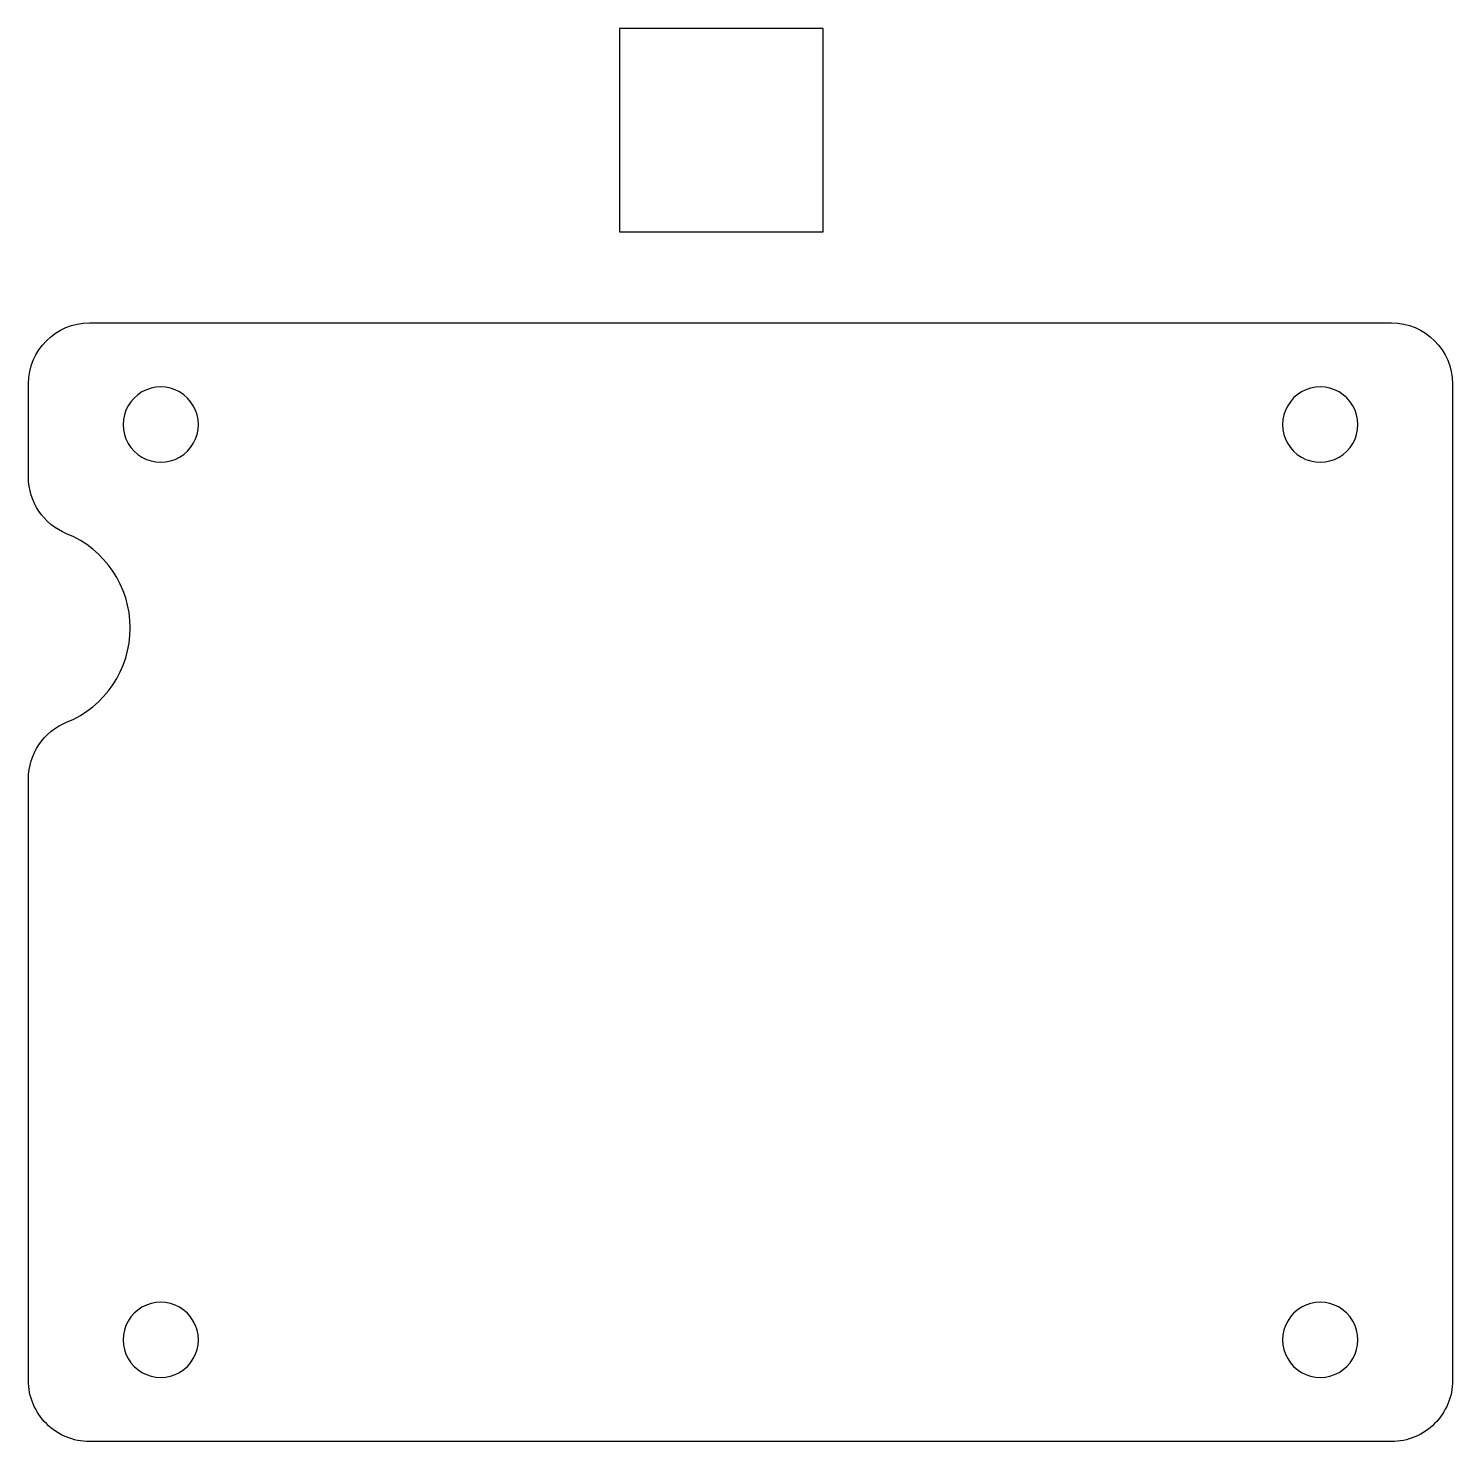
# Model space of a CAD drawing. Extents: x 4.9 to 74.9, y 7.4 to 76.9.
import ezdxf

# ---------------------------------------------------------------- set-up
doc = ezdxf.new("R2010")
doc.units = 0
doc.layers.get('0').update_dxf_attribs({"linetype": 'CONTINUOUS'})

msp = doc.modelspace()

# ---------------------------------------------------------------- linework, layer by layer
at = {"color": 7}
for points in [[(43.953097, 76.867868), (33.953095, 76.867868), (33.953095, 66.867869), (43.953097, 66.867869)], [(13.244317, 57.394621)], [(70.244316, 57.394621)], [(13.244317, 12.394629)], [(70.244316, 12.394628)], [(71.894316, 7.394612)]]:
    msp.add_lwpolyline(points, close=True, dxfattribs=at)
for points in [[(7.894317, 62.394621), (71.894316, 62.394621)], [(4.894317, 54.810819), (4.894317, 59.394622)], [(74.894316, 59.394622), (74.894316, 10.394617)], [(4.894317, 10.394617), (4.894317, 39.978423)], [(71.894316, 7.394612), (7.894317, 7.394612)]]:
    msp.add_lwpolyline(points, dxfattribs=at)
for points in [[(4.894317, 59.394622), (4.894318, 61.051476), (6.237463, 62.394621), (7.894317, 62.394621)], [(71.894316, 62.394621), (73.55117, 62.394621), (74.894315, 61.051475), (74.894316, 59.394622)], [(10.469317, 58.996768), (9.896925, 58.666297), (9.544317, 58.055562), (9.544317, 57.394621)], [(12.319317, 58.996768), (11.746925, 59.327238), (11.041709, 59.327238), (10.469317, 58.996768)], [(13.244317, 57.394621), (13.244317, 58.055562), (12.891709, 58.666297), (12.319317, 58.996768)], [(67.469031, 58.997592), (66.896494, 58.666901), (66.543963, 58.055797), (66.544317, 57.394621)], [(69.319602, 58.997592), (68.747065, 59.328283), (68.041568, 59.328283), (67.469031, 58.997592)], [(70.244316, 57.394621), (70.24467, 58.055797), (69.892139, 58.666901), (69.319602, 58.997592)], [(9.544317, 57.394621), (9.544317, 56.733679), (9.896925, 56.122944), (10.469317, 55.792474)], [(12.319317, 55.792474), (12.891709, 56.122944), (13.244317, 56.733679), (13.244317, 57.394621)], [(66.544317, 57.394621), (66.543963, 56.733444), (66.896494, 56.12234), (67.469031, 55.791649)], [(69.319602, 55.791649), (69.892139, 56.12234), (70.24467, 56.733444), (70.244316, 57.394621)], [(10.469317, 55.792474), (11.041709, 55.462003), (11.746925, 55.462003), (12.319317, 55.792474)], [(67.469031, 55.791649), (68.041568, 55.460958), (68.747065, 55.460958), (69.319602, 55.791649)], [(6.769317, 52.029744), (5.636067, 52.488166), (4.894317, 53.58836), (4.894317, 54.810819)], [(9.894314, 47.394621), (9.894314, 49.432051), (8.658065, 51.265706), (6.769317, 52.029744)], [(6.769317, 42.759498), (8.658065, 43.523535), (9.894314, 45.357191), (9.894314, 47.394621)], [(4.894317, 39.978423), (4.894317, 41.200882), (5.636067, 42.301076), (6.769317, 42.759498)], [(12.319317, 13.996776), (11.746925, 14.327246), (11.041709, 14.327246), (10.469317, 13.996776)], [(69.319602, 13.9976), (68.747065, 14.328291), (68.041568, 14.328291), (67.469031, 13.9976)], [(10.469317, 13.996776), (9.896925, 13.666305), (9.544317, 13.05557), (9.544317, 12.394629)], [(13.244317, 12.394629), (13.244317, 13.05557), (12.891709, 13.666305), (12.319317, 13.996776)], [(67.469031, 13.9976), (66.896494, 13.666909), (66.543963, 13.055805), (66.544317, 12.394629)], [(70.244316, 12.394629), (70.24467, 13.055805), (69.892139, 13.666909), (69.319602, 13.9976)], [(9.544317, 12.394629), (9.544317, 11.733687), (9.896925, 11.122952), (10.469317, 10.792481)], [(12.319317, 10.792481), (12.891709, 11.122952), (13.244317, 11.733687), (13.244317, 12.394629)], [(66.544317, 12.394629), (66.543963, 11.733452), (66.896494, 11.122348), (67.469031, 10.791657)], [(69.319602, 10.791657), (69.892139, 11.122348), (70.24467, 11.733452), (70.244316, 12.394628)], [(10.469317, 10.792481), (11.041709, 10.462011), (11.746925, 10.462011), (12.319317, 10.792481)], [(67.469031, 10.791657), (68.041568, 10.460966), (68.747065, 10.460966), (69.319602, 10.791657)], [(5.772995, 8.273293), (5.210386, 8.835903), (4.894316, 9.598966), (4.894317, 10.394617)], [(74.894316, 10.394617), (74.894317, 9.598966), (74.578247, 8.835904), (74.015638, 8.273294)], [(7.894317, 7.394612), (7.098667, 7.394612), (6.335605, 7.710683), (5.772995, 8.273293)], [(74.015638, 8.273294), (73.453029, 7.710683), (72.689966, 7.394612), (71.894316, 7.394612)]]:
    msp.add_open_spline(points, degree=3, dxfattribs=at)

doc.saveas('drawing.dxf')
